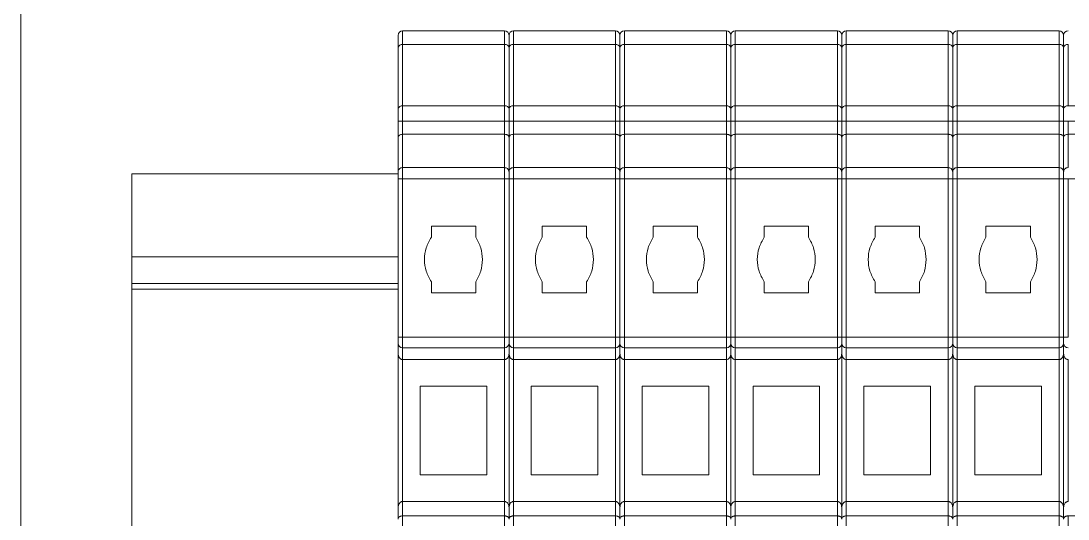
# Model space of a CAD drawing. Header units: millimetres. Extents: x 481 to 936, y 72 to 729.
# Drawn here: x 481.2 to 528.4, y 146.76 to 169.21 of the extents above; entities that cross this region are included whole.
import ezdxf

# ---------------------------------------------------------------- set-up
doc = ezdxf.new("R2010")
doc.units = ezdxf.units.MM

msp = doc.modelspace()

# ---------------------------------------------------------------- linework, layer by layer
at = {"color": 7, "linetype": 'Continuous', "lineweight": 15}
for p, q in [((481.199, 218.323), (481.199, 72.323)), ((498.399, 168.142), (498.399, 168.759)), ((498.399, 168.759), (502.999, 168.759)), ((502.999, 168.759), (502.999, 168.142)), ((503.399, 168.142), (503.399, 168.759)), ((503.399, 168.759), (507.999, 168.759)), ((507.999, 168.759), (507.999, 168.142)), ((508.399, 168.142), (508.399, 168.759)), ((508.399, 168.759), (512.999, 168.759)), ((512.999, 168.759), (512.999, 168.142)), ((513.399, 168.142), (513.399, 168.759)), ((513.399, 168.759), (517.999, 168.759)), ((517.999, 168.759), (517.999, 168.142)), ((518.399, 168.142), (518.399, 168.759)), ((518.399, 168.759), (522.999, 168.759)), ((522.999, 168.759), (522.999, 168.142)), ((523.399, 168.142), (523.399, 168.759)), ((523.399, 168.759), (527.999, 168.759)), ((527.999, 168.759), (527.999, 168.142)), ((498.399, 168.142), (498.399, 165.39)), ((502.999, 168.142), (498.399, 168.142)), ((502.999, 165.39), (502.999, 168.142)), ((503.399, 168.142), (503.399, 165.39)), ((507.999, 168.142), (503.399, 168.142)), ((507.999, 165.39), (507.999, 168.142)), ((508.399, 168.142), (508.399, 165.39)), ((512.999, 168.142), (508.399, 168.142)), ((512.999, 165.39), (512.999, 168.142)), ((513.399, 168.142), (513.399, 165.39)), ((517.999, 168.142), (513.399, 168.142)), ((517.999, 165.39), (517.999, 168.142)), ((518.399, 168.142), (518.399, 165.39)), ((522.999, 168.142), (518.399, 168.142)), ((522.999, 165.39), (522.999, 168.142)), ((523.399, 168.142), (523.399, 165.39)), ((527.999, 168.142), (523.399, 168.142)), ((527.999, 165.39), (527.999, 168.142)), ((528.399, 168.142), (528.399, 165.39)), ((498.199, 165.252), (498.199, 168.003)), ((503.199, 165.252), (503.199, 168.003)), ((508.199, 168.003), (508.199, 165.252)), ((513.199, 168.003), (513.199, 165.252)), ((518.199, 165.252), (518.199, 168.003)), ((523.199, 168.003), (523.199, 165.252)), ((528.199, 165.252), (528.199, 168.003)), ((498.399, 164.699), (498.399, 165.39)), ((498.399, 165.39), (502.999, 165.39)), ((502.999, 165.39), (502.999, 164.699)), ((503.399, 164.699), (503.399, 165.39)), ((503.399, 165.39), (507.999, 165.39)), ((507.999, 165.39), (507.999, 164.699)), ((508.399, 164.699), (508.399, 165.39)), ((508.399, 165.39), (512.999, 165.39)), ((512.999, 165.39), (512.999, 164.699)), ((513.399, 164.699), (513.399, 165.39)), ((513.399, 165.39), (517.999, 165.39)), ((517.999, 165.39), (517.999, 164.699)), ((518.399, 164.699), (518.399, 165.39)), ((518.399, 165.39), (522.999, 165.39)), ((522.999, 165.39), (522.999, 164.699)), ((523.399, 164.699), (523.399, 165.39)), ((523.399, 165.39), (527.999, 165.39)), ((527.999, 165.39), (527.999, 164.699)), ((528.399, 165.39), (532.999, 165.39)), ((498.199, 164.699), (498.399, 164.699)), ((498.199, 164.699), (498.199, 163.967)), ((498.399, 164.699), (498.399, 164.1)), ((502.999, 164.699), (498.399, 164.699)), ((502.999, 164.1), (502.999, 164.699)), ((502.999, 164.699), (503.199, 164.699)), ((503.199, 164.699), (503.399, 164.699)), ((503.199, 164.699), (503.199, 163.967)), ((503.399, 164.699), (503.399, 164.1)), ((507.999, 164.699), (503.399, 164.699)), ((507.999, 164.1), (507.999, 164.699)), ((507.999, 164.699), (508.199, 164.699)), ((508.199, 164.699), (508.199, 163.967)), ((508.199, 164.699), (508.399, 164.699)), ((508.399, 164.699), (508.399, 164.1)), ((512.999, 164.699), (508.399, 164.699)), ((512.999, 164.1), (512.999, 164.699)), ((512.999, 164.699), (513.199, 164.699)), ((513.199, 164.699), (513.199, 163.967)), ((513.199, 164.699), (513.399, 164.699)), ((513.399, 164.699), (513.399, 164.1)), ((517.999, 164.699), (513.399, 164.699)), ((517.999, 164.1), (517.999, 164.699)), ((517.999, 164.699), (518.199, 164.699)), ((518.199, 164.699), (518.399, 164.699)), ((518.199, 164.699), (518.199, 163.967)), ((518.399, 164.699), (518.399, 164.1)), ((522.999, 164.699), (518.399, 164.699)), ((522.999, 164.1), (522.999, 164.699)), ((522.999, 164.699), (523.199, 164.699)), ((523.199, 164.699), (523.199, 163.967)), ((523.199, 164.699), (523.399, 164.699)), ((523.399, 164.699), (523.399, 164.1)), ((527.999, 164.699), (523.399, 164.699)), ((527.999, 164.1), (527.999, 164.699)), ((527.999, 164.699), (528.199, 164.699)), ((528.199, 164.699), (528.399, 164.699)), ((528.199, 164.699), (528.199, 163.967)), ((528.399, 164.699), (528.399, 164.1)), ((532.999, 164.699), (528.399, 164.699)), ((498.199, 163.967), (498.199, 162.39)), ((498.399, 164.1), (502.999, 164.1)), ((503.199, 163.967), (503.199, 162.4)), ((503.199, 163.967), (503.199, 162.575)), ((503.399, 164.1), (507.999, 164.1)), ((508.199, 163.967), (508.199, 162.575)), ((508.199, 163.967), (508.199, 162.4)), ((508.399, 164.1), (512.999, 164.1)), ((513.199, 163.967), (513.199, 162.575)), ((513.199, 163.967), (513.199, 162.4)), ((513.399, 164.1), (517.999, 164.1)), ((518.199, 163.967), (518.199, 162.4)), ((518.199, 163.967), (518.199, 162.575)), ((518.399, 164.1), (522.999, 164.1)), ((523.199, 163.967), (523.199, 162.575)), ((523.199, 163.967), (523.199, 162.4)), ((523.399, 164.1), (527.999, 164.1)), ((528.199, 163.967), (528.199, 162.4)), ((528.199, 163.967), (528.199, 162.575)), ((528.399, 164.1), (532.999, 164.1)), ((502.999, 162.6), (498.399, 162.6)), ((498.399, 162.1), (498.399, 162.6)), ((502.999, 162.6), (502.999, 162.1)), ((507.999, 162.6), (503.399, 162.6)), ((503.399, 162.1), (503.399, 162.6)), ((507.999, 162.6), (507.999, 162.1)), ((512.999, 162.6), (508.399, 162.6)), ((508.399, 162.1), (508.399, 162.6)), ((512.999, 162.6), (512.999, 162.1)), ((517.999, 162.6), (513.399, 162.6)), ((513.399, 162.1), (513.399, 162.6)), ((517.999, 162.6), (517.999, 162.1)), ((522.999, 162.6), (518.399, 162.6)), ((518.399, 162.1), (518.399, 162.6)), ((522.999, 162.6), (522.999, 162.1)), ((527.999, 162.6), (523.399, 162.6)), ((523.399, 162.1), (523.399, 162.6)), ((527.999, 162.6), (527.999, 162.1)), ((486.199, 162.323), (498.199, 162.323)), ((486.199, 158.573), (486.199, 162.323)), ((498.199, 162.1), (498.399, 162.1)), ((498.199, 162.1), (498.199, 154.958)), ((498.399, 162.1), (498.399, 154.958)), ((502.999, 162.1), (498.399, 162.1)), ((502.999, 154.958), (502.999, 162.1)), ((502.999, 162.1), (503.199, 162.1)), ((503.199, 162.1), (503.399, 162.1)), ((503.199, 162.1), (503.199, 154.958)), ((503.399, 162.1), (503.399, 154.958)), ((507.999, 162.1), (503.399, 162.1)), ((507.999, 154.958), (507.999, 162.1)), ((507.999, 162.1), (508.199, 162.1)), ((508.199, 162.1), (508.199, 154.958)), ((508.199, 162.1), (508.399, 162.1)), ((508.399, 162.1), (508.399, 154.958)), ((512.999, 162.1), (508.399, 162.1)), ((512.999, 154.958), (512.999, 162.1)), ((512.999, 162.1), (513.199, 162.1)), ((513.199, 162.1), (513.199, 154.958)), ((513.199, 162.1), (513.399, 162.1)), ((513.399, 162.1), (513.399, 154.958)), ((517.999, 162.1), (513.399, 162.1)), ((517.999, 154.958), (517.999, 162.1)), ((517.999, 162.1), (518.199, 162.1)), ((518.199, 162.1), (518.399, 162.1)), ((518.199, 162.1), (518.199, 154.958)), ((518.399, 162.1), (518.399, 154.958)), ((522.999, 162.1), (518.399, 162.1)), ((522.999, 154.958), (522.999, 162.1)), ((522.999, 162.1), (523.199, 162.1)), ((523.199, 162.1), (523.199, 154.958)), ((523.199, 162.1), (523.399, 162.1)), ((523.399, 162.1), (523.399, 154.958)), ((527.999, 162.1), (523.399, 162.1)), ((527.999, 154.958), (527.999, 162.1)), ((527.999, 162.1), (528.199, 162.1)), ((528.199, 162.1), (528.399, 162.1)), ((528.199, 162.1), (528.199, 154.958)), ((528.399, 162.1), (528.399, 154.958)), ((532.999, 162.1), (528.399, 162.1)), ((499.699, 159.958), (501.699, 159.958)), ((499.699, 159.958), (499.699, 159.458)), ((501.699, 159.958), (501.699, 159.458)), ((504.699, 159.958), (506.699, 159.958)), ((504.699, 159.958), (504.699, 159.458)), ((506.699, 159.958), (506.699, 159.458)), ((509.699, 159.958), (511.699, 159.958)), ((509.699, 159.958), (509.699, 159.458)), ((511.699, 159.958), (511.699, 159.458)), ((514.699, 159.958), (516.699, 159.958)), ((514.699, 159.958), (514.699, 159.458)), ((516.699, 159.958), (516.699, 159.458)), ((519.699, 159.958), (521.699, 159.958)), ((519.699, 159.958), (519.699, 159.458)), ((521.699, 159.958), (521.699, 159.458)), ((524.699, 159.958), (526.699, 159.958)), ((524.699, 159.958), (524.699, 159.458)), ((526.699, 159.958), (526.699, 159.458)), ((486.199, 157.373), (486.199, 158.573)), ((486.199, 157.373), (498.199, 157.373)), ((486.199, 157.123), (486.199, 157.373)), ((499.699, 157.458), (499.699, 156.958)), ((501.699, 157.458), (501.699, 156.958)), ((504.699, 157.458), (504.699, 156.958)), ((506.699, 157.458), (506.699, 156.958)), ((509.699, 157.458), (509.699, 156.958)), ((511.699, 157.458), (511.699, 156.958)), ((514.699, 157.458), (514.699, 156.958)), ((516.699, 157.458), (516.699, 156.958)), ((519.699, 157.458), (519.699, 156.958)), ((521.699, 157.458), (521.699, 156.958)), ((524.699, 157.458), (524.699, 156.958)), ((526.699, 157.458), (526.699, 156.958)), ((486.199, 132.523), (486.199, 157.123)), ((501.699, 156.958), (499.699, 156.958)), ((506.699, 156.958), (504.699, 156.958)), ((511.699, 156.958), (509.699, 156.958)), ((516.699, 156.958), (514.699, 156.958)), ((521.699, 156.958), (519.699, 156.958)), ((526.699, 156.958), (524.699, 156.958)), ((498.399, 154.958), (498.199, 154.958)), ((498.399, 154.958), (502.999, 154.958)), ((498.399, 154.484), (498.399, 154.958)), ((502.999, 154.958), (502.999, 154.484)), ((503.199, 154.958), (502.999, 154.958)), ((503.399, 154.958), (503.199, 154.958)), ((503.399, 154.958), (507.999, 154.958)), ((503.399, 154.484), (503.399, 154.958)), ((507.999, 154.958), (507.999, 154.484)), ((508.199, 154.958), (507.999, 154.958)), ((508.399, 154.958), (508.199, 154.958)), ((508.399, 154.958), (512.999, 154.958)), ((508.399, 154.484), (508.399, 154.958)), ((512.999, 154.958), (512.999, 154.484)), ((513.199, 154.958), (512.999, 154.958)), ((513.399, 154.958), (513.199, 154.958)), ((513.399, 154.958), (517.999, 154.958)), ((513.399, 154.484), (513.399, 154.958)), ((517.999, 154.958), (517.999, 154.484)), ((518.199, 154.958), (517.999, 154.958)), ((518.399, 154.958), (518.199, 154.958)), ((518.399, 154.958), (522.999, 154.958)), ((518.399, 154.484), (518.399, 154.958)), ((522.999, 154.958), (522.999, 154.484)), ((523.199, 154.958), (522.999, 154.958)), ((523.399, 154.958), (523.199, 154.958)), ((523.399, 154.958), (527.999, 154.958)), ((523.399, 154.484), (523.399, 154.958)), ((527.999, 154.958), (527.999, 154.484)), ((528.199, 154.958), (527.999, 154.958)), ((528.399, 154.958), (528.199, 154.958)), ((498.199, 154.674), (498.199, 154.233)), ((502.999, 154.484), (498.399, 154.484)), ((498.399, 153.954), (498.399, 154.484)), ((502.999, 154.484), (502.999, 153.954)), ((503.199, 154.674), (503.199, 154.233)), ((507.999, 154.484), (503.399, 154.484)), ((503.399, 153.954), (503.399, 154.484)), ((507.999, 154.484), (507.999, 153.954)), ((508.199, 154.674), (508.199, 154.233)), ((512.999, 154.484), (508.399, 154.484)), ((508.399, 153.954), (508.399, 154.484)), ((512.999, 154.484), (512.999, 153.954)), ((513.199, 154.674), (513.199, 154.233)), ((517.999, 154.484), (513.399, 154.484)), ((513.399, 153.954), (513.399, 154.484)), ((517.999, 154.484), (517.999, 153.954)), ((518.199, 154.674), (518.199, 154.233)), ((522.999, 154.484), (518.399, 154.484)), ((518.399, 153.954), (518.399, 154.484)), ((522.999, 154.484), (522.999, 153.954)), ((523.199, 154.674), (523.199, 154.233)), ((527.999, 154.484), (523.399, 154.484)), ((523.399, 153.954), (523.399, 154.484)), ((527.999, 154.484), (527.999, 153.954)), ((528.199, 154.674), (528.199, 154.233)), ((498.199, 154.233), (498.199, 147.054)), ((498.399, 153.954), (502.999, 153.954)), ((503.199, 154.233), (503.199, 147.054)), ((503.399, 153.954), (507.999, 153.954)), ((508.199, 154.233), (508.199, 147.054)), ((508.399, 153.954), (512.999, 153.954)), ((513.199, 154.233), (513.199, 147.054)), ((513.399, 153.954), (517.999, 153.954)), ((518.199, 154.233), (518.199, 147.054)), ((518.399, 153.954), (522.999, 153.954)), ((523.199, 154.233), (523.199, 147.054)), ((523.399, 153.954), (527.999, 153.954)), ((528.199, 154.233), (528.199, 147.054)), ((499.199, 148.754), (499.199, 152.754)), ((499.199, 152.754), (502.199, 152.754)), ((502.199, 152.754), (502.199, 148.754)), ((504.199, 148.754), (504.199, 152.754)), ((504.199, 152.754), (507.199, 152.754)), ((507.199, 152.754), (507.199, 148.754)), ((509.199, 148.754), (509.199, 152.754)), ((509.199, 152.754), (512.199, 152.754)), ((512.199, 152.754), (512.199, 148.754)), ((514.199, 148.754), (514.199, 152.754)), ((514.199, 152.754), (517.199, 152.754)), ((517.199, 152.754), (517.199, 148.754)), ((519.199, 148.754), (519.199, 152.754)), ((519.199, 152.754), (522.199, 152.754)), ((522.199, 152.754), (522.199, 148.754)), ((524.199, 148.754), (524.199, 152.754)), ((524.199, 152.754), (527.199, 152.754)), ((527.199, 152.754), (527.199, 148.754)), ((502.199, 148.754), (499.199, 148.754)), ((507.199, 148.754), (504.199, 148.754)), ((512.199, 148.754), (509.199, 148.754)), ((517.199, 148.754), (514.199, 148.754)), ((522.199, 148.754), (519.199, 148.754)), ((527.199, 148.754), (524.199, 148.754)), ((498.199, 146.764), (498.199, 147.274)), ((498.399, 147.554), (498.399, 146.907)), ((502.999, 147.554), (498.399, 147.554)), ((502.999, 146.907), (502.999, 147.554)), ((503.199, 146.764), (503.199, 147.274)), ((503.199, 147.274), (503.199, 146.764)), ((503.399, 147.554), (503.399, 146.907)), ((507.999, 147.554), (503.399, 147.554)), ((507.999, 146.907), (507.999, 147.554)), ((508.199, 147.274), (508.199, 146.764)), ((508.199, 146.764), (508.199, 147.274)), ((508.399, 147.554), (508.399, 146.907)), ((512.999, 147.554), (508.399, 147.554)), ((512.999, 146.907), (512.999, 147.554)), ((513.199, 147.274), (513.199, 146.764)), ((513.199, 146.764), (513.199, 147.274)), ((513.399, 147.554), (513.399, 146.907)), ((517.999, 147.554), (513.399, 147.554)), ((517.999, 146.907), (517.999, 147.554)), ((518.199, 146.764), (518.199, 147.274)), ((518.199, 147.274), (518.199, 146.764)), ((518.399, 147.554), (518.399, 146.907)), ((522.999, 147.554), (518.399, 147.554)), ((522.999, 146.907), (522.999, 147.554)), ((523.199, 147.274), (523.199, 146.764)), ((523.199, 146.764), (523.199, 147.274)), ((523.399, 147.554), (523.399, 146.907)), ((527.999, 147.554), (523.399, 147.554)), ((527.999, 146.907), (527.999, 147.554)), ((528.199, 146.764), (528.199, 147.274)), ((528.199, 147.274), (528.199, 146.764)), ((498.399, 146.907), (498.399, 144.642)), ((502.999, 146.907), (498.399, 146.907)), ((502.999, 144.642), (502.999, 146.907)), ((503.399, 146.907), (503.399, 144.642)), ((507.999, 146.907), (503.399, 146.907)), ((507.999, 144.642), (507.999, 146.907)), ((508.399, 146.907), (508.399, 144.642)), ((512.999, 146.907), (508.399, 146.907)), ((512.999, 144.642), (512.999, 146.907)), ((513.399, 146.907), (513.399, 144.642)), ((517.999, 146.907), (513.399, 146.907)), ((517.999, 144.642), (517.999, 146.907)), ((518.399, 146.907), (518.399, 144.642)), ((522.999, 146.907), (518.399, 146.907)), ((522.999, 144.642), (522.999, 146.907)), ((523.399, 146.907), (523.399, 144.642)), ((527.999, 146.907), (523.399, 146.907)), ((527.999, 144.642), (527.999, 146.907)), ((528.399, 146.907), (528.399, 144.642)), ((532.999, 146.907), (528.399, 146.907))]:
    msp.add_line(p, q, dxfattribs=at)
at = {"color": 8, "linetype": 'Continuous', "lineweight": 15}
for p, q in [((498.399, 164.1), (498.399, 162.6)), ((502.999, 162.6), (502.999, 164.1)), ((503.399, 164.1), (503.399, 162.6)), ((507.999, 162.6), (507.999, 164.1)), ((508.399, 164.1), (508.399, 162.6)), ((512.999, 162.6), (512.999, 164.1)), ((513.399, 164.1), (513.399, 162.6)), ((517.999, 162.6), (517.999, 164.1)), ((518.399, 164.1), (518.399, 162.6)), ((522.999, 162.6), (522.999, 164.1)), ((523.399, 164.1), (523.399, 162.6)), ((527.999, 162.6), (527.999, 164.1)), ((528.399, 164.1), (528.399, 162.6)), ((486.199, 158.573), (498.199, 158.573)), ((486.199, 157.123), (498.199, 157.123)), ((498.399, 153.954), (498.399, 147.554)), ((502.999, 147.554), (502.999, 153.954)), ((503.399, 153.954), (503.399, 147.554)), ((507.999, 147.554), (507.999, 153.954)), ((508.399, 153.954), (508.399, 147.554)), ((512.999, 147.554), (512.999, 153.954)), ((513.399, 153.954), (513.399, 147.554)), ((517.999, 147.554), (517.999, 153.954)), ((518.399, 153.954), (518.399, 147.554)), ((522.999, 147.554), (522.999, 153.954)), ((523.399, 153.954), (523.399, 147.554)), ((527.999, 147.554), (527.999, 153.954)), ((528.399, 153.954), (528.399, 147.554))]:
    msp.add_line(p, q, dxfattribs=at)
at = {"color": 7, "linetype": 'Continuous', "lineweight": 15}
for centre, radius, start, end in [((498.399, 168.559), 0.2, 90, 180), ((502.999, 168.559), 0.2, 360, 90), ((503.399, 168.559), 0.2, 90, 180), ((507.999, 168.559), 0.2, 360, 90), ((508.399, 168.559), 0.2, 90, 180), ((512.999, 168.559), 0.2, 360, 90), ((513.399, 168.559), 0.2, 90, 180), ((517.999, 168.559), 0.2, 360, 90), ((518.399, 168.559), 0.2, 90, 180), ((522.999, 168.559), 0.2, 360, 90), ((523.399, 168.559), 0.2, 90, 180), ((527.999, 168.559), 0.2, 360, 90), ((528.399, 168.559), 0.2, 90, 180), ((498.373, 167.966), 0.178, 81.5621, 167.7435), ((503.025, 167.966), 0.178, 12.2565, 98.4379), ((503.373, 167.966), 0.178, 81.5621, 167.7435), ((508.025, 167.966), 0.178, 12.2565, 98.4379), ((508.373, 167.966), 0.178, 81.5621, 167.7435), ((513.025, 167.966), 0.178, 12.2565, 98.4379), ((513.373, 167.966), 0.178, 81.5621, 167.7435), ((518.025, 167.966), 0.178, 12.2565, 98.4379), ((518.373, 167.966), 0.178, 81.5621, 167.7435), ((523.025, 167.966), 0.178, 12.2565, 98.4379), ((523.373, 167.966), 0.178, 81.5621, 167.7435), ((528.025, 167.966), 0.178, 12.2565, 98.4379), ((528.373, 167.966), 0.178, 81.5621, 167.7435), ((498.373, 165.214), 0.178, 81.5621, 167.7435), ((503.025, 165.214), 0.178, 12.2565, 98.4379), ((503.373, 165.214), 0.178, 81.5621, 167.7435), ((508.025, 165.214), 0.178, 12.2565, 98.4379), ((508.373, 165.214), 0.178, 81.5621, 167.7435), ((513.025, 165.214), 0.178, 12.2565, 98.4379), ((513.373, 165.214), 0.178, 81.5621, 167.7435), ((518.025, 165.214), 0.178, 12.2565, 98.4379), ((518.373, 165.214), 0.178, 81.5621, 167.7435), ((523.025, 165.214), 0.178, 12.2565, 98.4379), ((523.373, 165.214), 0.178, 81.5621, 167.7435), ((528.025, 165.214), 0.178, 12.2565, 98.4379), ((528.373, 165.214), 0.178, 81.5621, 167.7435), ((498.394, 154.679), 0.195, 181.6229, 271.5358), ((503.004, 154.679), 0.195, 268.4642, 358.3771), ((503.394, 154.679), 0.195, 181.6229, 271.5358), ((508.004, 154.679), 0.195, 268.4642, 358.3771), ((508.394, 154.679), 0.195, 181.6229, 271.5358), ((513.004, 154.679), 0.195, 268.4642, 358.3771), ((513.394, 154.679), 0.195, 181.6229, 271.5358), ((518.004, 154.679), 0.195, 268.4642, 358.3771), ((518.394, 154.679), 0.195, 181.6229, 271.5358), ((523.004, 154.679), 0.195, 268.4642, 358.3771), ((523.394, 154.679), 0.195, 181.6229, 271.5358), ((528.004, 154.679), 0.195, 268.4642, 358.3771), ((528.394, 154.679), 0.195, 181.6229, 271.5358)]:
    msp.add_arc(centre, radius, start, end, dxfattribs=at)
for centre in [(498.399, 163.967), (503.399, 163.967), (508.399, 163.967), (513.399, 163.967), (518.399, 163.967), (523.399, 163.967), (528.399, 163.967)]:
    msp.add_ellipse(centre, major_axis=(0.2, 0), ratio=0.666667, start_param=1.570796, end_param=3.141593, dxfattribs=at)
for points, knots in [([(498.199, 168.559), (498.199, 168.552), (498.199, 168.538), (498.199, 168.424), (498.199, 168.251), (498.199, 168.085), (498.199, 168.003)], [0, 0, 0, 0, 0.247435, 0.5, 0.752565, 1, 1, 1, 1]), ([(503.199, 168.559), (503.199, 168.552), (503.199, 168.538), (503.199, 168.424), (503.199, 168.251), (503.199, 168.085), (503.199, 168.003)], [0, 0, 0, 0, 0.247435, 0.5, 0.752565, 1, 1, 1, 1]), ([(503.199, 168.559), (503.199, 168.552), (503.199, 168.538), (503.199, 168.424), (503.199, 168.251), (503.199, 168.085), (503.199, 168.003)], [0, 0, 0, 0, 0.247435, 0.5, 0.752565, 1, 1, 1, 1]), ([(508.199, 168.559), (508.199, 168.552), (508.199, 168.538), (508.199, 168.424), (508.199, 168.251), (508.199, 168.085), (508.199, 168.003)], [0, 0, 0, 0, 0.247435, 0.5, 0.752565, 1, 1, 1, 1]), ([(508.199, 168.559), (508.199, 168.552), (508.199, 168.538), (508.199, 168.424), (508.199, 168.251), (508.199, 168.085), (508.199, 168.003)], [0, 0, 0, 0, 0.247435, 0.5, 0.752565, 1, 1, 1, 1]), ([(513.199, 168.559), (513.199, 168.552), (513.199, 168.538), (513.199, 168.424), (513.199, 168.251), (513.199, 168.085), (513.199, 168.003)], [0, 0, 0, 0, 0.247435, 0.5, 0.752565, 1, 1, 1, 1]), ([(513.199, 168.559), (513.199, 168.552), (513.199, 168.538), (513.199, 168.424), (513.199, 168.251), (513.199, 168.085), (513.199, 168.003)], [0, 0, 0, 0, 0.247435, 0.5, 0.752565, 1, 1, 1, 1]), ([(518.199, 168.559), (518.199, 168.552), (518.199, 168.538), (518.199, 168.424), (518.199, 168.251), (518.199, 168.085), (518.199, 168.003)], [0, 0, 0, 0, 0.247435, 0.5, 0.752565, 1, 1, 1, 1]), ([(518.199, 168.559), (518.199, 168.552), (518.199, 168.538), (518.199, 168.424), (518.199, 168.251), (518.199, 168.085), (518.199, 168.003)], [0, 0, 0, 0, 0.247435, 0.5, 0.752565, 1, 1, 1, 1]), ([(523.199, 168.559), (523.199, 168.552), (523.199, 168.538), (523.199, 168.424), (523.199, 168.251), (523.199, 168.085), (523.199, 168.003)], [0, 0, 0, 0, 0.247435, 0.5, 0.752565, 1, 1, 1, 1]), ([(523.199, 168.559), (523.199, 168.552), (523.199, 168.538), (523.199, 168.424), (523.199, 168.251), (523.199, 168.085), (523.199, 168.003)], [0, 0, 0, 0, 0.247435, 0.5, 0.752565, 1, 1, 1, 1]), ([(528.199, 168.559), (528.199, 168.552), (528.199, 168.538), (528.199, 168.424), (528.199, 168.251), (528.199, 168.085), (528.199, 168.003)], [0, 0, 0, 0, 0.247435, 0.5, 0.752565, 1, 1, 1, 1]), ([(528.199, 168.559), (528.199, 168.552), (528.199, 168.538), (528.199, 168.424), (528.199, 168.251), (528.199, 168.085), (528.199, 168.003)], [0, 0, 0, 0, 0.247435, 0.5, 0.752565, 1, 1, 1, 1]), ([(503.199, 163.967), (503.196, 163.984), (503.19, 164.018), (503.152, 164.056), (503.11, 164.079), (503.075, 164.091), (503.037, 164.099), (503.012, 164.1), (502.999, 164.1)], [0, 0, 0, 0, 0.269966, 0.52831, 0.658152, 0.776861, 0.889617, 1, 1, 1, 1]), ([(508.199, 163.967), (508.196, 163.984), (508.19, 164.018), (508.152, 164.056), (508.11, 164.079), (508.075, 164.091), (508.037, 164.099), (508.012, 164.1), (507.999, 164.1)], [0, 0, 0, 0, 0.269966, 0.52831, 0.658152, 0.776861, 0.889617, 1, 1, 1, 1]), ([(513.199, 163.967), (513.196, 163.984), (513.19, 164.018), (513.152, 164.056), (513.11, 164.079), (513.075, 164.091), (513.037, 164.099), (513.012, 164.1), (512.999, 164.1)], [0, 0, 0, 0, 0.269966, 0.52831, 0.658152, 0.776861, 0.889617, 1, 1, 1, 1]), ([(518.199, 163.967), (518.196, 163.984), (518.19, 164.018), (518.152, 164.056), (518.11, 164.079), (518.075, 164.091), (518.037, 164.099), (518.012, 164.1), (517.999, 164.1)], [0, 0, 0, 0, 0.269966, 0.52831, 0.658152, 0.776861, 0.889617, 1, 1, 1, 1]), ([(523.199, 163.967), (523.196, 163.984), (523.19, 164.018), (523.152, 164.056), (523.11, 164.079), (523.075, 164.091), (523.037, 164.099), (523.012, 164.1), (522.999, 164.1)], [0, 0, 0, 0, 0.269966, 0.52831, 0.658152, 0.776861, 0.889617, 1, 1, 1, 1]), ([(528.199, 163.967), (528.196, 163.984), (528.19, 164.018), (528.152, 164.056), (528.11, 164.079), (528.075, 164.091), (528.037, 164.099), (528.012, 164.1), (527.999, 164.1)], [0, 0, 0, 0, 0.269966, 0.52831, 0.658152, 0.776861, 0.889617, 1, 1, 1, 1]), ([(498.399, 162.6), (498.37, 162.597), (498.311, 162.589), (498.244, 162.535), (498.205, 162.468), (498.201, 162.422), (498.199, 162.4)], [0, 0, 0, 0, 0.270261, 0.562429, 0.789736, 1, 1, 1, 1]), ([(498.199, 162.4), (498.199, 162.396), (498.199, 162.39), (498.199, 162.352), (498.199, 162.313), (498.199, 162.266), (498.199, 162.196), (498.199, 162.138), (498.199, 162.1)], [0, 0, 0, 0, 0.2394436, 0.3712234, 0.5000014, 0.6317798, 0.7605564, 1, 1, 1, 1]), ([(503.199, 162.4), (503.195, 162.428), (503.188, 162.487), (503.134, 162.554), (503.067, 162.594), (503.021, 162.598), (502.999, 162.6)], [0, 0, 0, 0, 0.270261, 0.562429, 0.789736, 1, 1, 1, 1]), ([(503.399, 162.6), (503.37, 162.597), (503.311, 162.589), (503.244, 162.535), (503.205, 162.468), (503.201, 162.422), (503.199, 162.4)], [0, 0, 0, 0, 0.270261, 0.562429, 0.789736, 1, 1, 1, 1]), ([(503.199, 162.4), (503.199, 162.396), (503.199, 162.39), (503.199, 162.352), (503.199, 162.313), (503.199, 162.266), (503.199, 162.196), (503.199, 162.138), (503.199, 162.1)], [0, 0, 0, 0, 0.2394436, 0.3712234, 0.5000014, 0.6317798, 0.7605564, 1, 1, 1, 1]), ([(503.199, 162.4), (503.199, 162.396), (503.199, 162.39), (503.199, 162.353), (503.199, 162.314), (503.199, 162.266), (503.199, 162.196), (503.199, 162.138), (503.199, 162.1)], [0, 0, 0, 0, 0.239444, 0.36822, 0.499999, 0.628777, 0.760556, 1, 1, 1, 1]), ([(508.199, 162.4), (508.195, 162.428), (508.188, 162.487), (508.134, 162.554), (508.067, 162.594), (508.021, 162.598), (507.999, 162.6)], [0, 0, 0, 0, 0.270261, 0.562429, 0.789736, 1, 1, 1, 1]), ([(508.399, 162.6), (508.37, 162.597), (508.311, 162.589), (508.244, 162.535), (508.205, 162.468), (508.201, 162.422), (508.199, 162.4)], [0, 0, 0, 0, 0.270261, 0.562429, 0.789736, 1, 1, 1, 1]), ([(508.199, 162.4), (508.199, 162.396), (508.199, 162.39), (508.199, 162.353), (508.199, 162.314), (508.199, 162.266), (508.199, 162.196), (508.199, 162.138), (508.199, 162.1)], [0, 0, 0, 0, 0.239444, 0.36822, 0.499999, 0.628777, 0.760556, 1, 1, 1, 1]), ([(508.199, 162.4), (508.199, 162.396), (508.199, 162.39), (508.199, 162.352), (508.199, 162.313), (508.199, 162.266), (508.199, 162.196), (508.199, 162.138), (508.199, 162.1)], [0, 0, 0, 0, 0.2394436, 0.3712234, 0.5000014, 0.6317798, 0.7605564, 1, 1, 1, 1]), ([(513.199, 162.4), (513.195, 162.428), (513.188, 162.487), (513.134, 162.554), (513.067, 162.594), (513.021, 162.598), (512.999, 162.6)], [0, 0, 0, 0, 0.270261, 0.562429, 0.789736, 1, 1, 1, 1]), ([(513.399, 162.6), (513.37, 162.597), (513.311, 162.589), (513.244, 162.535), (513.205, 162.468), (513.201, 162.422), (513.199, 162.4)], [0, 0, 0, 0, 0.270261, 0.562429, 0.789736, 1, 1, 1, 1]), ([(513.199, 162.4), (513.199, 162.396), (513.199, 162.39), (513.199, 162.353), (513.199, 162.314), (513.199, 162.266), (513.199, 162.196), (513.199, 162.138), (513.199, 162.1)], [0, 0, 0, 0, 0.239444, 0.36822, 0.499999, 0.628777, 0.760556, 1, 1, 1, 1]), ([(513.199, 162.4), (513.199, 162.396), (513.199, 162.39), (513.199, 162.352), (513.199, 162.313), (513.199, 162.266), (513.199, 162.196), (513.199, 162.138), (513.199, 162.1)], [0, 0, 0, 0, 0.2394436, 0.3712234, 0.5000014, 0.6317798, 0.7605564, 1, 1, 1, 1]), ([(518.199, 162.4), (518.195, 162.428), (518.188, 162.487), (518.134, 162.554), (518.067, 162.594), (518.021, 162.598), (517.999, 162.6)], [0, 0, 0, 0, 0.270261, 0.562429, 0.789736, 1, 1, 1, 1]), ([(518.399, 162.6), (518.37, 162.597), (518.311, 162.589), (518.244, 162.535), (518.205, 162.468), (518.201, 162.422), (518.199, 162.4)], [0, 0, 0, 0, 0.270261, 0.562429, 0.789736, 1, 1, 1, 1]), ([(518.199, 162.4), (518.199, 162.396), (518.199, 162.39), (518.199, 162.352), (518.199, 162.313), (518.199, 162.266), (518.199, 162.196), (518.199, 162.138), (518.199, 162.1)], [0, 0, 0, 0, 0.2394436, 0.3712234, 0.5000014, 0.6317798, 0.7605564, 1, 1, 1, 1]), ([(518.199, 162.4), (518.199, 162.396), (518.199, 162.39), (518.199, 162.353), (518.199, 162.314), (518.199, 162.266), (518.199, 162.196), (518.199, 162.138), (518.199, 162.1)], [0, 0, 0, 0, 0.239444, 0.36822, 0.499999, 0.628777, 0.760556, 1, 1, 1, 1]), ([(523.199, 162.4), (523.195, 162.428), (523.188, 162.487), (523.134, 162.554), (523.067, 162.594), (523.021, 162.598), (522.999, 162.6)], [0, 0, 0, 0, 0.270261, 0.562429, 0.789736, 1, 1, 1, 1]), ([(523.399, 162.6), (523.37, 162.597), (523.311, 162.589), (523.244, 162.535), (523.205, 162.468), (523.201, 162.422), (523.199, 162.4)], [0, 0, 0, 0, 0.270261, 0.562429, 0.789736, 1, 1, 1, 1]), ([(523.199, 162.4), (523.199, 162.396), (523.199, 162.39), (523.199, 162.353), (523.199, 162.314), (523.199, 162.266), (523.199, 162.196), (523.199, 162.138), (523.199, 162.1)], [0, 0, 0, 0, 0.239444, 0.36822, 0.499999, 0.628777, 0.760556, 1, 1, 1, 1]), ([(523.199, 162.4), (523.199, 162.396), (523.199, 162.39), (523.199, 162.352), (523.199, 162.313), (523.199, 162.266), (523.199, 162.196), (523.199, 162.138), (523.199, 162.1)], [0, 0, 0, 0, 0.2394436, 0.3712234, 0.5000014, 0.6317798, 0.7605564, 1, 1, 1, 1]), ([(528.199, 162.4), (528.195, 162.428), (528.188, 162.487), (528.134, 162.554), (528.067, 162.594), (528.021, 162.598), (527.999, 162.6)], [0, 0, 0, 0, 0.270261, 0.562429, 0.789736, 1, 1, 1, 1]), ([(528.399, 162.6), (528.37, 162.597), (528.311, 162.589), (528.244, 162.535), (528.205, 162.468), (528.201, 162.422), (528.199, 162.4)], [0, 0, 0, 0, 0.270261, 0.562429, 0.789736, 1, 1, 1, 1]), ([(528.199, 162.4), (528.199, 162.396), (528.199, 162.39), (528.199, 162.352), (528.199, 162.313), (528.199, 162.266), (528.199, 162.196), (528.199, 162.138), (528.199, 162.1)], [0, 0, 0, 0, 0.2394436, 0.3712234, 0.5000014, 0.6317798, 0.7605564, 1, 1, 1, 1]), ([(528.199, 162.4), (528.199, 162.396), (528.199, 162.39), (528.199, 162.353), (528.199, 162.314), (528.199, 162.266), (528.199, 162.196), (528.199, 162.138), (528.199, 162.1)], [0, 0, 0, 0, 0.239444, 0.36822, 0.499999, 0.628777, 0.760556, 1, 1, 1, 1]), ([(498.199, 154.958), (498.199, 154.927), (498.199, 154.865), (498.199, 154.781), (498.199, 154.712), (498.199, 154.686), (498.199, 154.674)], [0, 0, 0, 0, 0.243858, 0.499956, 0.749344, 1, 1, 1, 1]), ([(503.199, 154.958), (503.199, 154.927), (503.199, 154.865), (503.199, 154.781), (503.199, 154.712), (503.199, 154.686), (503.199, 154.674)], [0, 0, 0, 0, 0.243858, 0.499956, 0.749344, 1, 1, 1, 1]), ([(503.199, 154.958), (503.199, 154.926), (503.199, 154.864), (503.199, 154.78), (503.199, 154.711), (503.199, 154.686), (503.199, 154.674)], [0, 0, 0, 0, 0.2506562, 0.5000436, 0.7561421, 1, 1, 1, 1]), ([(508.199, 154.958), (508.199, 154.926), (508.199, 154.864), (508.199, 154.78), (508.199, 154.711), (508.199, 154.686), (508.199, 154.674)], [0, 0, 0, 0, 0.2506562, 0.5000436, 0.7561421, 1, 1, 1, 1]), ([(508.199, 154.958), (508.199, 154.927), (508.199, 154.865), (508.199, 154.781), (508.199, 154.712), (508.199, 154.686), (508.199, 154.674)], [0, 0, 0, 0, 0.243858, 0.499956, 0.749344, 1, 1, 1, 1]), ([(513.199, 154.958), (513.199, 154.926), (513.199, 154.864), (513.199, 154.78), (513.199, 154.711), (513.199, 154.686), (513.199, 154.674)], [0, 0, 0, 0, 0.2506562, 0.5000436, 0.7561421, 1, 1, 1, 1]), ([(513.199, 154.958), (513.199, 154.927), (513.199, 154.865), (513.199, 154.781), (513.199, 154.712), (513.199, 154.686), (513.199, 154.674)], [0, 0, 0, 0, 0.243858, 0.499956, 0.749344, 1, 1, 1, 1]), ([(518.199, 154.958), (518.199, 154.927), (518.199, 154.865), (518.199, 154.781), (518.199, 154.712), (518.199, 154.686), (518.199, 154.674)], [0, 0, 0, 0, 0.243858, 0.499956, 0.749344, 1, 1, 1, 1]), ([(518.199, 154.958), (518.199, 154.926), (518.199, 154.864), (518.199, 154.78), (518.199, 154.711), (518.199, 154.686), (518.199, 154.674)], [0, 0, 0, 0, 0.2506562, 0.5000436, 0.7561421, 1, 1, 1, 1]), ([(523.199, 154.958), (523.199, 154.926), (523.199, 154.864), (523.199, 154.78), (523.199, 154.711), (523.199, 154.686), (523.199, 154.674)], [0, 0, 0, 0, 0.2506562, 0.5000436, 0.7561421, 1, 1, 1, 1]), ([(523.199, 154.958), (523.199, 154.927), (523.199, 154.865), (523.199, 154.781), (523.199, 154.712), (523.199, 154.686), (523.199, 154.674)], [0, 0, 0, 0, 0.243858, 0.499956, 0.749344, 1, 1, 1, 1]), ([(528.199, 154.958), (528.199, 154.927), (528.199, 154.865), (528.199, 154.781), (528.199, 154.712), (528.199, 154.686), (528.199, 154.674)], [0, 0, 0, 0, 0.243858, 0.499956, 0.749344, 1, 1, 1, 1]), ([(528.199, 154.958), (528.199, 154.926), (528.199, 154.864), (528.199, 154.78), (528.199, 154.711), (528.199, 154.686), (528.199, 154.674)], [0, 0, 0, 0, 0.2506562, 0.5000436, 0.7561421, 1, 1, 1, 1]), ([(498.199, 154.233), (498.202, 154.197), (498.207, 154.129), (498.244, 154.05), (498.285, 154.001), (498.32, 153.974), (498.358, 153.957), (498.386, 153.955), (498.399, 153.954)], [0, 0, 0, 0, 0.305625, 0.581764, 0.70514, 0.811052, 0.909254, 1, 1, 1, 1]), ([(502.999, 153.954), (503.012, 153.955), (503.039, 153.957), (503.077, 153.974), (503.112, 154.001), (503.154, 154.05), (503.191, 154.129), (503.196, 154.197), (503.199, 154.233)], [0, 0, 0, 0, 0.09071, 0.188948, 0.294816, 0.418236, 0.694375, 1, 1, 1, 1]), ([(503.199, 154.233), (503.202, 154.197), (503.207, 154.129), (503.244, 154.05), (503.285, 154.001), (503.32, 153.974), (503.358, 153.957), (503.386, 153.955), (503.399, 153.954)], [0, 0, 0, 0, 0.305625, 0.581764, 0.70514, 0.811052, 0.909254, 1, 1, 1, 1]), ([(507.999, 153.954), (508.012, 153.955), (508.039, 153.957), (508.077, 153.974), (508.112, 154.001), (508.154, 154.05), (508.191, 154.129), (508.196, 154.197), (508.199, 154.233)], [0, 0, 0, 0, 0.09071, 0.188948, 0.294816, 0.418236, 0.694375, 1, 1, 1, 1]), ([(508.199, 154.233), (508.202, 154.197), (508.207, 154.129), (508.244, 154.05), (508.285, 154.001), (508.32, 153.974), (508.358, 153.957), (508.386, 153.955), (508.399, 153.954)], [0, 0, 0, 0, 0.305625, 0.581764, 0.70514, 0.811052, 0.909254, 1, 1, 1, 1]), ([(512.999, 153.954), (513.012, 153.955), (513.039, 153.957), (513.077, 153.974), (513.112, 154.001), (513.154, 154.05), (513.191, 154.129), (513.196, 154.197), (513.199, 154.233)], [0, 0, 0, 0, 0.09071, 0.188948, 0.294816, 0.418236, 0.694375, 1, 1, 1, 1]), ([(513.199, 154.233), (513.202, 154.197), (513.207, 154.129), (513.244, 154.05), (513.285, 154.001), (513.32, 153.974), (513.358, 153.957), (513.386, 153.955), (513.399, 153.954)], [0, 0, 0, 0, 0.305625, 0.581764, 0.70514, 0.811052, 0.909254, 1, 1, 1, 1]), ([(517.999, 153.954), (518.012, 153.955), (518.039, 153.957), (518.077, 153.974), (518.112, 154.001), (518.154, 154.05), (518.191, 154.129), (518.196, 154.197), (518.199, 154.233)], [0, 0, 0, 0, 0.09071, 0.188948, 0.294816, 0.418236, 0.694375, 1, 1, 1, 1]), ([(518.199, 154.233), (518.202, 154.197), (518.207, 154.129), (518.244, 154.05), (518.285, 154.001), (518.32, 153.974), (518.358, 153.957), (518.386, 153.955), (518.399, 153.954)], [0, 0, 0, 0, 0.305625, 0.581764, 0.70514, 0.811052, 0.909254, 1, 1, 1, 1]), ([(522.999, 153.954), (523.012, 153.955), (523.039, 153.957), (523.077, 153.974), (523.112, 154.001), (523.154, 154.05), (523.191, 154.129), (523.196, 154.197), (523.199, 154.233)], [0, 0, 0, 0, 0.09071, 0.188948, 0.294816, 0.418236, 0.694375, 1, 1, 1, 1]), ([(523.199, 154.233), (523.202, 154.197), (523.207, 154.129), (523.244, 154.05), (523.285, 154.001), (523.32, 153.974), (523.358, 153.957), (523.386, 153.955), (523.399, 153.954)], [0, 0, 0, 0, 0.305625, 0.581764, 0.70514, 0.811052, 0.909254, 1, 1, 1, 1]), ([(527.999, 153.954), (528.012, 153.955), (528.039, 153.957), (528.077, 153.974), (528.112, 154.001), (528.154, 154.05), (528.191, 154.129), (528.196, 154.197), (528.199, 154.233)], [0, 0, 0, 0, 0.09071, 0.188948, 0.294816, 0.418236, 0.694375, 1, 1, 1, 1]), ([(528.199, 154.233), (528.202, 154.197), (528.207, 154.129), (528.244, 154.05), (528.285, 154.001), (528.32, 153.974), (528.358, 153.957), (528.386, 153.955), (528.399, 153.954)], [0, 0, 0, 0, 0.305625, 0.581764, 0.70514, 0.811052, 0.909254, 1, 1, 1, 1]), ([(498.199, 147.274), (498.202, 147.31), (498.207, 147.378), (498.244, 147.458), (498.285, 147.507), (498.32, 147.533), (498.358, 147.55), (498.386, 147.553), (498.399, 147.554)], [0, 0, 0, 0, 0.305625, 0.581764, 0.70514, 0.811052, 0.909254, 1, 1, 1, 1]), ([(502.999, 147.554), (503.012, 147.553), (503.039, 147.55), (503.077, 147.533), (503.112, 147.507), (503.154, 147.458), (503.191, 147.378), (503.196, 147.31), (503.199, 147.274)], [0, 0, 0, 0, 0.090729, 0.188947, 0.294815, 0.418235, 0.694374, 1, 1, 1, 1]), ([(503.199, 147.274), (503.202, 147.31), (503.207, 147.378), (503.244, 147.458), (503.285, 147.507), (503.32, 147.533), (503.358, 147.55), (503.386, 147.553), (503.399, 147.554)], [0, 0, 0, 0, 0.305625, 0.581764, 0.70514, 0.811052, 0.909254, 1, 1, 1, 1]), ([(507.999, 147.554), (508.012, 147.553), (508.039, 147.55), (508.077, 147.533), (508.112, 147.507), (508.154, 147.458), (508.191, 147.378), (508.196, 147.31), (508.199, 147.274)], [0, 0, 0, 0, 0.090729, 0.188947, 0.294815, 0.418235, 0.694374, 1, 1, 1, 1]), ([(508.199, 147.274), (508.202, 147.31), (508.207, 147.378), (508.244, 147.458), (508.285, 147.507), (508.32, 147.533), (508.358, 147.55), (508.386, 147.553), (508.399, 147.554)], [0, 0, 0, 0, 0.305625, 0.581764, 0.70514, 0.811052, 0.909254, 1, 1, 1, 1]), ([(512.999, 147.554), (513.012, 147.553), (513.039, 147.55), (513.077, 147.533), (513.112, 147.507), (513.154, 147.458), (513.191, 147.378), (513.196, 147.31), (513.199, 147.274)], [0, 0, 0, 0, 0.090729, 0.188947, 0.294815, 0.418235, 0.694374, 1, 1, 1, 1]), ([(513.199, 147.274), (513.202, 147.31), (513.207, 147.378), (513.244, 147.458), (513.285, 147.507), (513.32, 147.533), (513.358, 147.55), (513.386, 147.553), (513.399, 147.554)], [0, 0, 0, 0, 0.305625, 0.581764, 0.70514, 0.811052, 0.909254, 1, 1, 1, 1]), ([(517.999, 147.554), (518.012, 147.553), (518.039, 147.55), (518.077, 147.533), (518.112, 147.507), (518.154, 147.458), (518.191, 147.378), (518.196, 147.31), (518.199, 147.274)], [0, 0, 0, 0, 0.0907291, 0.1889473, 0.2948153, 0.418235, 0.6943743, 1, 1, 1, 1]), ([(518.199, 147.274), (518.202, 147.31), (518.207, 147.378), (518.244, 147.458), (518.285, 147.507), (518.32, 147.533), (518.358, 147.55), (518.386, 147.553), (518.399, 147.554)], [0, 0, 0, 0, 0.305625, 0.581764, 0.70514, 0.811052, 0.909254, 1, 1, 1, 1]), ([(522.999, 147.554), (523.012, 147.553), (523.039, 147.55), (523.077, 147.533), (523.112, 147.507), (523.154, 147.458), (523.191, 147.378), (523.196, 147.31), (523.199, 147.274)], [0, 0, 0, 0, 0.0907291, 0.1889473, 0.2948153, 0.418235, 0.6943743, 1, 1, 1, 1]), ([(523.199, 147.274), (523.202, 147.31), (523.207, 147.378), (523.244, 147.458), (523.285, 147.507), (523.32, 147.533), (523.358, 147.55), (523.386, 147.553), (523.399, 147.554)], [0, 0, 0, 0, 0.305625, 0.581764, 0.70514, 0.811052, 0.909254, 1, 1, 1, 1]), ([(527.999, 147.554), (528.012, 147.553), (528.039, 147.55), (528.077, 147.533), (528.112, 147.507), (528.154, 147.458), (528.191, 147.378), (528.196, 147.31), (528.199, 147.274)], [0, 0, 0, 0, 0.0907291, 0.1889473, 0.2948153, 0.418235, 0.6943743, 1, 1, 1, 1]), ([(528.199, 147.274), (528.202, 147.31), (528.207, 147.378), (528.244, 147.458), (528.285, 147.507), (528.32, 147.533), (528.358, 147.55), (528.386, 147.553), (528.399, 147.554)], [0, 0, 0, 0, 0.305625, 0.581764, 0.70514, 0.811052, 0.909254, 1, 1, 1, 1]), ([(498.399, 146.907), (498.386, 146.907), (498.36, 146.906), (498.323, 146.897), (498.287, 146.884), (498.246, 146.86), (498.207, 146.819), (498.202, 146.783), (498.199, 146.764)], [0, 0, 0, 0, 0.1077488, 0.2205488, 0.3401487, 0.4680185, 0.7275366, 1, 1, 1, 1]), ([(503.199, 146.764), (503.196, 146.783), (503.19, 146.819), (503.152, 146.86), (503.11, 146.884), (503.075, 146.897), (503.037, 146.906), (503.011, 146.907), (502.999, 146.907)], [0, 0, 0, 0, 0.272463, 0.531981, 0.659838, 0.779434, 0.892238, 1, 1, 1, 1]), ([(503.399, 146.907), (503.386, 146.907), (503.36, 146.906), (503.323, 146.897), (503.287, 146.884), (503.246, 146.86), (503.207, 146.819), (503.202, 146.783), (503.199, 146.764)], [0, 0, 0, 0, 0.1077488, 0.2205488, 0.3401487, 0.4680185, 0.7275366, 1, 1, 1, 1]), ([(508.199, 146.764), (508.196, 146.783), (508.19, 146.819), (508.152, 146.86), (508.11, 146.884), (508.075, 146.897), (508.037, 146.906), (508.011, 146.907), (507.999, 146.907)], [0, 0, 0, 0, 0.272463, 0.531981, 0.659838, 0.779434, 0.892238, 1, 1, 1, 1]), ([(508.399, 146.907), (508.386, 146.907), (508.36, 146.906), (508.323, 146.897), (508.287, 146.884), (508.246, 146.86), (508.207, 146.819), (508.202, 146.783), (508.199, 146.764)], [0, 0, 0, 0, 0.1077488, 0.2205488, 0.3401487, 0.4680185, 0.7275366, 1, 1, 1, 1]), ([(513.199, 146.764), (513.196, 146.783), (513.19, 146.819), (513.152, 146.86), (513.11, 146.884), (513.075, 146.897), (513.037, 146.906), (513.011, 146.907), (512.999, 146.907)], [0, 0, 0, 0, 0.272463, 0.531981, 0.659838, 0.779434, 0.892238, 1, 1, 1, 1]), ([(513.399, 146.907), (513.386, 146.907), (513.36, 146.906), (513.323, 146.897), (513.287, 146.884), (513.246, 146.86), (513.207, 146.819), (513.202, 146.783), (513.199, 146.764)], [0, 0, 0, 0, 0.1077488, 0.2205488, 0.3401487, 0.4680185, 0.7275366, 1, 1, 1, 1]), ([(518.199, 146.764), (518.196, 146.783), (518.19, 146.819), (518.152, 146.86), (518.11, 146.884), (518.075, 146.897), (518.037, 146.906), (518.011, 146.907), (517.999, 146.907)], [0, 0, 0, 0, 0.272463, 0.531981, 0.659838, 0.779434, 0.892238, 1, 1, 1, 1]), ([(518.399, 146.907), (518.386, 146.907), (518.36, 146.906), (518.323, 146.897), (518.287, 146.884), (518.246, 146.86), (518.207, 146.819), (518.202, 146.783), (518.199, 146.764)], [0, 0, 0, 0, 0.1077488, 0.2205488, 0.3401487, 0.4680185, 0.7275366, 1, 1, 1, 1]), ([(523.199, 146.764), (523.196, 146.783), (523.19, 146.819), (523.152, 146.86), (523.11, 146.884), (523.075, 146.897), (523.037, 146.906), (523.011, 146.907), (522.999, 146.907)], [0, 0, 0, 0, 0.272463, 0.531981, 0.659838, 0.779434, 0.892238, 1, 1, 1, 1]), ([(523.399, 146.907), (523.386, 146.907), (523.36, 146.906), (523.323, 146.897), (523.287, 146.884), (523.246, 146.86), (523.207, 146.819), (523.202, 146.783), (523.199, 146.764)], [0, 0, 0, 0, 0.1077488, 0.2205488, 0.3401487, 0.4680185, 0.7275366, 1, 1, 1, 1]), ([(528.199, 146.764), (528.196, 146.783), (528.19, 146.819), (528.152, 146.86), (528.11, 146.884), (528.075, 146.897), (528.037, 146.906), (528.011, 146.907), (527.999, 146.907)], [0, 0, 0, 0, 0.272463, 0.531981, 0.659838, 0.779434, 0.892238, 1, 1, 1, 1]), ([(528.399, 146.907), (528.386, 146.907), (528.36, 146.906), (528.323, 146.897), (528.287, 146.884), (528.246, 146.86), (528.207, 146.819), (528.202, 146.783), (528.199, 146.764)], [0, 0, 0, 0, 0.1077488, 0.2205488, 0.3401487, 0.4680185, 0.7275366, 1, 1, 1, 1])]:
    msp.add_open_spline(points, degree=3, knots=knots, dxfattribs=at)
for points in [[(498.199, 165.252), (498.199, 165.17), (498.199, 165.007), (498.199, 164.802), (498.199, 164.699)], [(503.199, 165.252), (503.199, 165.17), (503.199, 165.007), (503.199, 164.802), (503.199, 164.699)], [(503.199, 164.699), (503.199, 164.802), (503.199, 165.007), (503.199, 165.17), (503.199, 165.252)], [(508.199, 164.699), (508.199, 164.802), (508.199, 165.007), (508.199, 165.17), (508.199, 165.252)], [(508.199, 165.252), (508.199, 165.17), (508.199, 165.007), (508.199, 164.802), (508.199, 164.699)], [(513.199, 164.699), (513.199, 164.802), (513.199, 165.007), (513.199, 165.17), (513.199, 165.252)], [(513.199, 165.252), (513.199, 165.17), (513.199, 165.007), (513.199, 164.802), (513.199, 164.699)], [(518.199, 165.252), (518.199, 165.17), (518.199, 165.007), (518.199, 164.802), (518.199, 164.699)], [(518.199, 164.699), (518.199, 164.802), (518.199, 165.007), (518.199, 165.17), (518.199, 165.252)], [(523.199, 164.699), (523.199, 164.802), (523.199, 165.007), (523.199, 165.17), (523.199, 165.252)], [(523.199, 165.252), (523.199, 165.17), (523.199, 165.007), (523.199, 164.802), (523.199, 164.699)], [(528.199, 165.252), (528.199, 165.17), (528.199, 165.007), (528.199, 164.802), (528.199, 164.699)], [(528.199, 164.699), (528.199, 164.802), (528.199, 165.007), (528.199, 165.17), (528.199, 165.252)], [(499.699, 157.458), (499.612, 157.613), (499.439, 157.923), (499.369, 158.458), (499.439, 158.992), (499.612, 159.302), (499.699, 159.458)], [(502.005, 158.458), (501.992, 158.636), (501.964, 158.992), (501.787, 159.302), (501.699, 159.458)], [(504.699, 157.458), (504.612, 157.613), (504.439, 157.923), (504.369, 158.458), (504.439, 158.992), (504.612, 159.302), (504.699, 159.458)], [(507.005, 158.458), (506.992, 158.636), (506.964, 158.992), (506.787, 159.302), (506.699, 159.458)], [(509.699, 157.458), (509.612, 157.613), (509.439, 157.923), (509.369, 158.458), (509.439, 158.992), (509.612, 159.302), (509.699, 159.458)], [(512.005, 158.458), (511.992, 158.636), (511.964, 158.992), (511.787, 159.302), (511.699, 159.458)], [(514.699, 157.458), (514.612, 157.613), (514.439, 157.923), (514.369, 158.458), (514.439, 158.992), (514.612, 159.302), (514.699, 159.458)], [(517.005, 158.458), (516.992, 158.636), (516.964, 158.992), (516.787, 159.302), (516.699, 159.458)], [(519.699, 157.458), (519.612, 157.613), (519.439, 157.923), (519.369, 158.458), (519.439, 158.992), (519.612, 159.302), (519.699, 159.458)], [(522.005, 158.458), (521.992, 158.636), (521.964, 158.992), (521.787, 159.302), (521.699, 159.458)], [(524.699, 157.458), (524.612, 157.613), (524.439, 157.923), (524.369, 158.458), (524.439, 158.992), (524.612, 159.302), (524.699, 159.458)], [(527.005, 158.458), (526.992, 158.636), (526.964, 158.992), (526.787, 159.302), (526.699, 159.458)], [(501.699, 157.458), (501.787, 157.613), (501.964, 157.923), (501.992, 158.28), (502.005, 158.458)], [(506.699, 157.458), (506.787, 157.613), (506.964, 157.923), (506.992, 158.28), (507.005, 158.458)], [(511.699, 157.458), (511.787, 157.613), (511.964, 157.923), (511.992, 158.28), (512.005, 158.458)], [(516.699, 157.458), (516.787, 157.613), (516.964, 157.923), (516.992, 158.28), (517.005, 158.458)], [(521.699, 157.458), (521.787, 157.613), (521.964, 157.923), (521.992, 158.28), (522.005, 158.458)], [(526.699, 157.458), (526.787, 157.613), (526.964, 157.923), (526.992, 158.28), (527.005, 158.458)]]:
    msp.add_open_spline(points, degree=3, dxfattribs=at)

doc.saveas('drawing.dxf')
